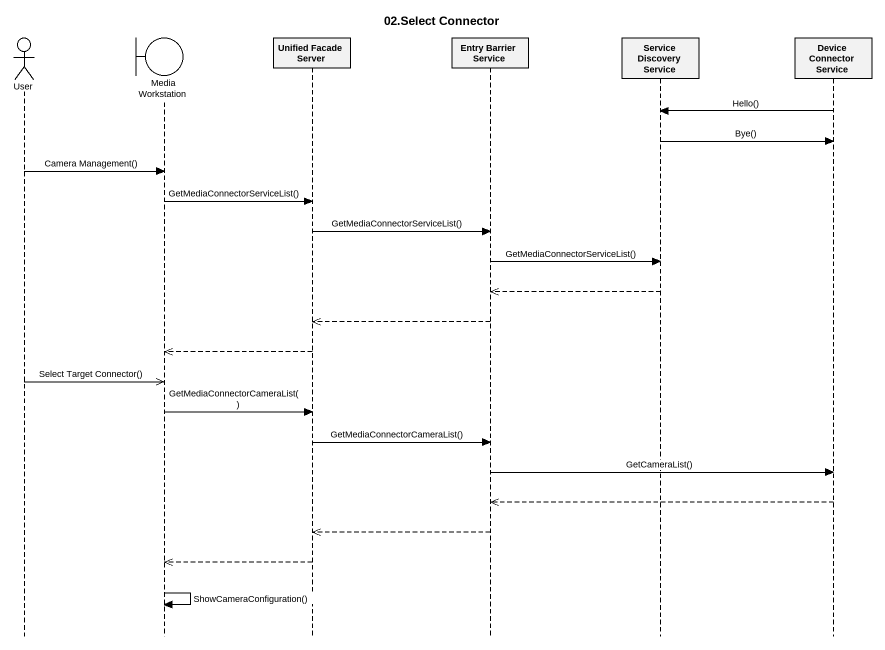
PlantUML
@startuml
title 02.Select Connector
hide footbox
actor User
boundary "Media Workstation" as Media_Workstation
participant "Unified Facade Server" as Unified_Facade_Server
participant "Entry Barrier Service" as Entry_Barrier_Service
participant "Service Discovery Service" as Service_Discovery_Service
participant "Device Connector Service" as Device_Connector_Service

Device_Connector_Service -> Service_Discovery_Service : Hello()
Service_Discovery_Service -> Device_Connector_Service : Bye()
User -> Media_Workstation : Camera Management()
Media_Workstation -> Unified_Facade_Server : GetMediaConnectorServiceList()
Unified_Facade_Server -> Entry_Barrier_Service : GetMediaConnectorServiceList()
Entry_Barrier_Service -> Service_Discovery_Service : GetMediaConnectorServiceList()
Service_Discovery_Service -->> Entry_Barrier_Service
Entry_Barrier_Service -->> Unified_Facade_Server
Unified_Facade_Server -->> Media_Workstation
User ->> Media_Workstation : Select Target Connector()
Media_Workstation -> Unified_Facade_Server : GetMediaConnectorCameraList()
Unified_Facade_Server -> Entry_Barrier_Service : GetMediaConnectorCameraList()
Entry_Barrier_Service -> Device_Connector_Service : GetCameraList()
Device_Connector_Service -->> Entry_Barrier_Service
Entry_Barrier_Service -->> Unified_Facade_Server
Unified_Facade_Server -->> Media_Workstation
Media_Workstation -> Media_Workstation : ShowCameraConfiguration()
@enduml
